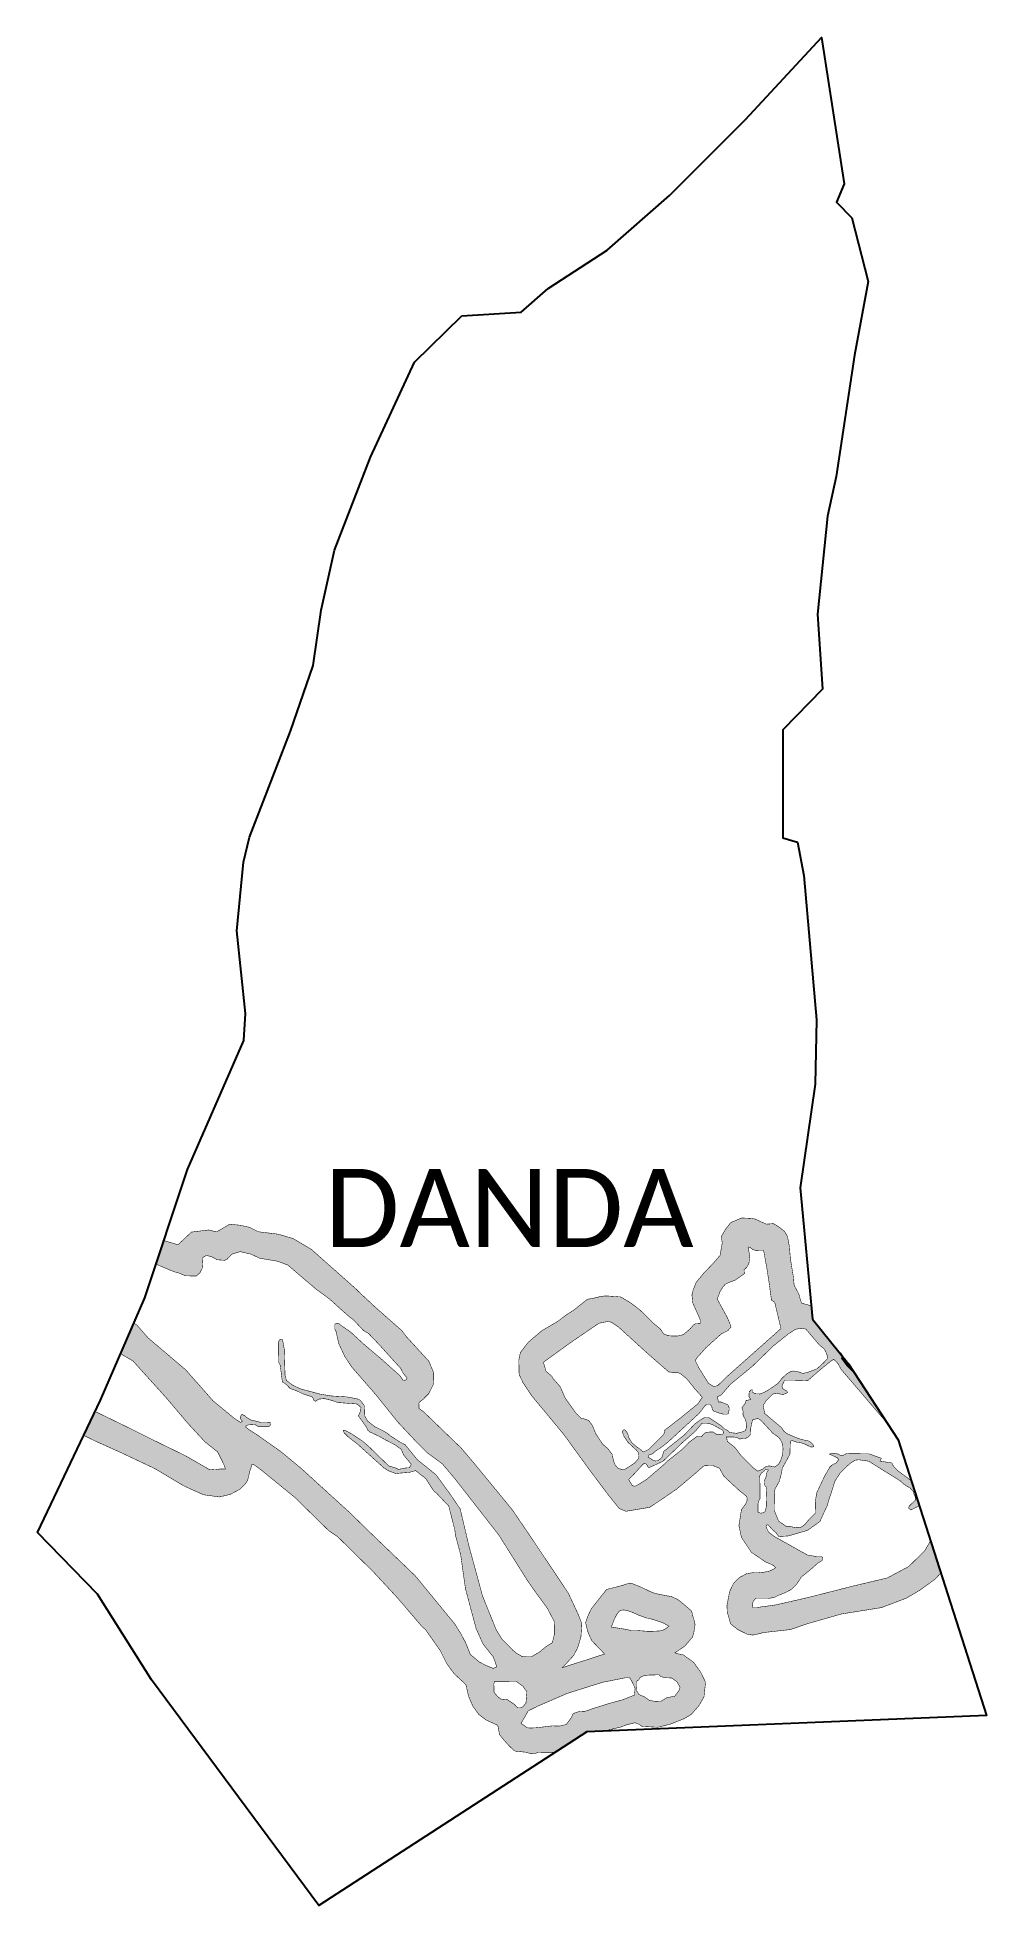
# Model space of a CAD drawing. Header units: metres. Extents: x 291565 to 293390, y 1989367 to 1992957.
import ezdxf

# ---------------------------------------------------------------- set-up
doc = ezdxf.new("R2010")
doc.units = ezdxf.units.M
doc.header["$MEASUREMENT"] = 0
for name, color, linetype in [('MANGROOVE BUFFER ZONE', 120, 'Continuous'), ('village', 3, 'Continuous'), ('VILLAGE NAME', 250, 'Continuous')]:
    doc.layers.add(name, color=color, linetype=linetype)
doc.styles.get("Standard").update_dxf_attribs({"font": 'simplex.shx'})

msp = doc.modelspace()

# ---------------------------------------------------------------- hatches: boundary and pattern name
at = {"layer": 'MANGROOVE BUFFER ZONE'}
h = msp.add_hatch(dxfattribs=at)
h.set_pattern_fill('GRASS', color=256, scale=18)
h.paths.add_polyline_path([(293055.3, 1990493.5), (293052.8, 1990519.3), (293042.7, 1990522.1), (293034.7, 1990524.2), (293032.6, 1990528.3), (293031.1, 1990533.5), (293029.1, 1990541.1), (293024.4, 1990550.2), (293019.8, 1990558.6), (293018.3, 1990575), (293012.6, 1990609.5), (293011.8, 1990619), (293010.8, 1990632.2), (293007.5, 1990650), (293005.3, 1990655.9), (293001, 1990662.4), (292994.4, 1990668), (292984.9, 1990674.4), (292979.9, 1990677.2), (292966.5, 1990676.2), (292953.4, 1990682), (292944.5, 1990686.1), (292935.5, 1990687.4), (292918.7, 1990688.1), (292897.8, 1990679.2), (292887.9, 1990666.4), (292879.7, 1990652.3), (292881.6, 1990640.3), (292877.4, 1990616.2), (292865.9, 1990602.8), (292846.2, 1990582.1), (292831.5, 1990564.5), (292830.2, 1990560.8), (292826, 1990550.7), (292823.3, 1990540.7), (292825, 1990524.5), (292834.6, 1990503.3), (292839.1, 1990492.8), (292839.3, 1990485.6), (292831.4, 1990485.3), (292826, 1990482.3), (292820.6, 1990475.7), (292807.1, 1990464.2), (292801.5, 1990462.3), (292794.6, 1990461.1), (292787.4, 1990461.1), (292777.2, 1990462), (292768.7, 1990465.5), (292763.3, 1990474.1), (292749, 1990486.1), (292724, 1990510.8), (292707, 1990524), (292686.7, 1990536.3), (292664.7, 1990537.9), (292660.1, 1990538.3), (292655.6, 1990538.3), (292645.6, 1990536.7), (292635, 1990534), (292622.5, 1990531.9), (292595.5, 1990510.5), (292583.2, 1990502.7), (292565.4, 1990489.3), (292534.9, 1990471.5), (292508.7, 1990449.1), (292493.7, 1990429.8), (292490.6, 1990415.1), (292491.2, 1990387.3), (292498.7, 1990371.5), (292516, 1990345.7), (292577.2, 1990271.9), (292622.8, 1990209.1), (292660.5, 1990158.5), (292683.5, 1990129.8), (292696.3, 1990124.4), (292742.1, 1990132), (292760.1, 1990143.9), (292793.6, 1990166.8), (292822.1, 1990190.7), (292845.6, 1990211), (292848.7, 1990212.2), (292863.6, 1990212.4), (292869.9, 1990209.6), (292876.3, 1990207.3), (292884.6, 1990191.9), (292913.1, 1990165.4), (292928.4, 1990153.1), (292929.5, 1990149), (292929, 1990144.5), (292926.7, 1990138.8), (292918.5, 1990127.6), (292913.6, 1990096.9), (292918.5, 1990074.2), (292937.5, 1990045.7), (292965.2, 1990026.8), (292977.7, 1990021.8), (292984.1, 1990016), (292980.9, 1990013.6), (292971.7, 1990009.3), (292964, 1990007.7), (292953.9, 1990006.6), (292943.5, 1990006.9), (292928.6, 1990004.6), (292914.1, 1989996.9), (292903.2, 1989985.8), (292895.7, 1989970.1), (292890.7, 1989943.7), (292891.1, 1989930.8), (292897.9, 1989907.8), (292910.8, 1989897.5), (292929.3, 1989888.3), (292940.6, 1989886.5), (292952.9, 1989889.3), (292961.1, 1989891.4), (293012.5, 1989897.1), (293045.4, 1989908.4), (293110.4, 1989927), (293187.9, 1989939.4), (293235.9, 1989957.7), (293261.2, 1989972.7), (293290.2, 1989993.6), (293301.8, 1990006), (293282, 1990067.7), (293270.3, 1990048.1), (293240, 1990018.3), (293198.7, 1989996.3), (293132.9, 1989980.7), (293049.6, 1989959.5), (293022.2, 1989953.1), (292983.7, 1989944.4), (292948.3, 1989939.5), (292940.4, 1989939.4), (292939.5, 1989942.3), (292939.6, 1989947.3), (292942, 1989952.5), (292946, 1989957.6), (292972.1, 1989957.3), (292981.5, 1989958.8), (292990, 1989963), (293003.4, 1989968.4), (293014.3, 1989974.2), (293024.7, 1989984.3), (293033.5, 1989998), (293052.5, 1990013.4), (293065.5, 1990025.1), (293072.4, 1990029), (293075, 1990031.7), (293075, 1990033.5), (293074.4, 1990035.8), (293073, 1990037.4), (293061.2, 1990037.7), (293045.6, 1990040.3), (293030.8, 1990048.5), (292981.5, 1990076.1), (292970.9, 1990084.1), (292968.7, 1990088.5), (292967.9, 1990090.3), (292966.4, 1990092.7), (292965.8, 1990095.7), (292966.9, 1990098), (292969.2, 1990098.5), (292971.2, 1990096.8), (292978.2, 1990089), (292984.9, 1990083.3), (292990, 1990076), (293008.4, 1990077), (293045.3, 1990087.7), (293069.4, 1990104.8), (293076.4, 1990120.5), (293083.4, 1990135.4), (293087.9, 1990150.8), (293089.9, 1990156.3), (293098, 1990182.1), (293108.1, 1990197.8), (293121.6, 1990211.2), (293128.9, 1990217.7), (293133.3, 1990220.3), (293137, 1990222.7), (293143.9, 1990223.4), (293163.3, 1990220.6), (293187.6, 1990205.3), (293223, 1990183.4), (293229.9, 1990177.1), (293235.9, 1990172.9), (293242.7, 1990169.1), (293249.1, 1990161.8), (293250, 1990157.3), (293252.8, 1990151.4), (293252.8, 1990146), (293241.2, 1990134.7), (293239.4, 1990130.8), (293243.9, 1990127), (293250.7, 1990130.2), (293256.6, 1990133.5), (293260.4, 1990135.1), (293245, 1990183.1), (293219.1, 1990202.3), (293210.5, 1990211.2), (293207.6, 1990217.3), (293185, 1990220.8), (293187.4, 1990226.3), (293164.1, 1990234.7), (293120.5, 1990235.4), (293117.2, 1990233.6), (293110.9, 1990230.7), (293106.9, 1990232.9), (293104.7, 1990234.4), (293095.5, 1990236.1), (293087.5, 1990234.4), (293102.4, 1990227.4), (293105.3, 1990224), (293102.6, 1990219.9), (293100, 1990216.5), (293095.1, 1990215), (293092, 1990212.9), (293088.2, 1990209.1), (293078, 1990191.5), (293062.8, 1990159), (293060.4, 1990141.1), (293060.8, 1990121.2), (293048.9, 1990109.4), (293040.3, 1990098.9), (293034.2, 1990094.4), (293030, 1990093.1), (293024.8, 1990092.8), (293012.5, 1990095), (293005.2, 1990095), (292996, 1990101.4), (292992.5, 1990103.5), (292989.8, 1990105.7), (292985.9, 1990115.4), (292981.4, 1990126.7), (292981.7, 1990158.8), (292983, 1990167.2), (292991.3, 1990182.1), (292995.7, 1990198.9), (292996.9, 1990207.1), (293004, 1990219.9), (293011.6, 1990234.2), (293012.5, 1990259.7), (293016.3, 1990260.1), (293020.9, 1990258.5), (293027.3, 1990256.7), (293034.1, 1990255.8), (293040.2, 1990253.6), (293051.9, 1990247.9), (293055.9, 1990248.2), (293057.5, 1990249.1), (293055.8, 1990253.1), (293051.7, 1990257.2), (293046.7, 1990259.8), (293042.4, 1990260.6), (293036.7, 1990261.9), (293028.3, 1990264.1), (293006.3, 1990273.4), (293000.4, 1990277.8), (292995.8, 1990284.9), (292978.1, 1990299.8), (292963.3, 1990312.3), (292960.2, 1990327.7), (292966.2, 1990337.4), (292978.5, 1990349.7), (292985.6, 1990350.8), (292996.5, 1990349.3), (293000.2, 1990349.3), (293006.9, 1990352.3), (293006, 1990355.4), (292997.8, 1990360), (292996.3, 1990365.2), (293001.5, 1990376.4), (293030.8, 1990376.2), (293045.7, 1990375.4), (293069.4, 1990396), (293089.8, 1990412.7), (293095.8, 1990416.3), (293098.5, 1990413.8), (293104, 1990408.2), (293109.9, 1990397.3), (293188.5, 1990305.4), (293200.1, 1990292), (293135.8, 1990390.6), (293121.7, 1990404.5), (293111.7, 1990418.5), (293113.5, 1990420.4), (293108, 1990428.3)])
h.paths.add_polyline_path([(292849.9, 1990438.4), (292880, 1990465.6), (292883.6, 1990467.1), (292893.2, 1990472), (292894.8, 1990474.6), (292898.4, 1990478.3), (292897.3, 1990482.9), (292890.8, 1990497.8), (292871.9, 1990532.3), (292875.6, 1990541.7), (292877.3, 1990546.7), (292883, 1990555.5), (292887.2, 1990560.5), (292895, 1990564.4), (292906.9, 1990568.8), (292914.8, 1990574.5), (292924.1, 1990581), (292923.5, 1990588.4), (292928.4, 1990593), (292932.8, 1990600.8), (292934.6, 1990614.8), (292933.5, 1990620.2), (292931.2, 1990632), (292932.4, 1990632.3), (292936.1, 1990630.9), (292940.3, 1990627.4), (292947.3, 1990625.3), (292957, 1990625.7), (292961.1, 1990625.6), (292967.6, 1990590), (292972.3, 1990559.2), (292976.2, 1990530), (292982.4, 1990526.3), (292994.4, 1990475.6), (292981.9, 1990464.4), (292891.1, 1990383.7), (292872.9, 1990366), (292865.3, 1990364.1), (292855.2, 1990370.3), (292836.1, 1990400.8), (292833.3, 1990406.8), (292830.8, 1990411.5), (292830.6, 1990415.2), (292832.2, 1990418.5)], flags=16)
h.paths.add_polyline_path([(292778.7, 1990392.3), (292784.8, 1990391.5), (292794.7, 1990391.5), (292801.5, 1990388.9), (292813.6, 1990378.7), (292829.9, 1990358.5), (292843.3, 1990343.7), (292834.6, 1990330.8), (292802.6, 1990304.8), (292771, 1990280.2), (292769.4, 1990272.4), (292740.3, 1990243.4), (292730.3, 1990238.3), (292723.6, 1990243.7), (292716.8, 1990248.5), (292708.5, 1990255.6), (292702.5, 1990264.7), (292699.5, 1990274.6), (292695.8, 1990279.7), (292692.9, 1990281.5), (292690.4, 1990279.5), (292690.1, 1990276.1), (292692.6, 1990268.7), (292700.5, 1990256.8), (292717.5, 1990241.2), (292720.7, 1990236.4), (292721.5, 1990230.2), (292719.8, 1990224.7), (292713.4, 1990217.3), (292703.2, 1990210.6), (292692.9, 1990204), (292684.7, 1990205.8), (292681.1, 1990207.1), (292676, 1990213.1), (292673.4, 1990219.6), (292671.2, 1990227.6), (292670.5, 1990232.9), (292662, 1990244.6), (292651.8, 1990253.4), (292638.6, 1990273.5), (292632.1, 1990289.2), (292625.2, 1990298.9), (292614.7, 1990302.5), (292610.3, 1990303.4), (292600.6, 1990312.8), (292579.9, 1990341.7), (292570, 1990364.1), (292556.5, 1990379.4), (292554, 1990384), (292542.9, 1990393.5), (292538, 1990410.5), (292542.8, 1990414.4), (292589.7, 1990448.3), (292644.5, 1990485.8), (292662.6, 1990489.3), (292669, 1990487.4), (292675, 1990483.4), (292681.9, 1990478.8), (292738.9, 1990427)], flags=16)
h.paths.add_polyline_path([(292897, 1990368.2), (292938.9, 1990402.6), (292979.9, 1990442.3), (293009.1, 1990465.6), (293022.4, 1990474.1), (293033, 1990476.2), (293042.4, 1990474.4), (293066.9, 1990445.6), (293070.1, 1990442.3), (293076.7, 1990437.2), (293078.8, 1990434.4), (293080.2, 1990431.5), (293081.7, 1990427.7), (293082.5, 1990425.6), (293084.5, 1990421.7), (293083.8, 1990417.8), (293076.4, 1990409.9), (293063.9, 1990398.3), (293048.9, 1990392.4), (293036.3, 1990389.2), (293029.6, 1990392), (293022.9, 1990393.2), (293017.7, 1990394), (293014.7, 1990393.5), (293009.2, 1990390.9), (293003.7, 1990387), (292995.4, 1990379), (292988.5, 1990370), (292971.9, 1990358.5), (292961.9, 1990352.9), (292954.5, 1990349.9), (292944, 1990350.4), (292939.9, 1990353.5), (292939.6, 1990357.8), (292937, 1990357.7), (292933.6, 1990354.2), (292932.9, 1990350.1), (292933.1, 1990344.2), (292935.5, 1990340.5), (292935.6, 1990339), (292932, 1990338.2), (292927.4, 1990337.5), (292925.9, 1990332), (292919.4, 1990323.4), (292921.8, 1990316.3), (292921.3, 1990309.7), (292926.5, 1990299.9), (292928.1, 1990291.5), (292927.6, 1990283.1), (292925.4, 1990279.1), (292919.2, 1990276.7), (292908.8, 1990274.2), (292896.2, 1990275.9), (292890.7, 1990280.4), (292885.4, 1990283.2), (292878.8, 1990289.3), (292868, 1990296.4), (292855.8, 1990304.5), (292849, 1990304.8), (292845.2, 1990303.4), (292840.7, 1990300.5), (292835.8, 1990297.3), (292829.1, 1990292.3), (292809, 1990271.3), (292769.6, 1990239.9), (292765.5, 1990228), (292762, 1990224.7), (292758.3, 1990221.6), (292752.5, 1990221.1), (292747.7, 1990223.1), (292739, 1990228.6), (292739.9, 1990231.1), (292740.7, 1990232.5), (292747.1, 1990234.6), (292753.4, 1990240.1), (292763.7, 1990246.8), (292776.6, 1990256.7), (292837.3, 1990312.7), (292842.1, 1990319), (292848.8, 1990327.9), (292852.7, 1990329.7), (292858.1, 1990329.7), (292861.5, 1990325.9), (292862.3, 1990321.2), (292864.3, 1990317.5), (292876.8, 1990312.7), (292884.2, 1990311.1), (292891.1, 1990311.1), (292893.3, 1990312.3), (292894.9, 1990319.5), (292894.7, 1990323.8), (292892.5, 1990328.6), (292889.8, 1990330.2), (292878.9, 1990334.5), (292874.6, 1990334.5), (292871.9, 1990343.9), (292873.6, 1990345.2), (292879.5, 1990347.7)], flags=16)
h.paths.add_polyline_path([(292842.5, 1990293.3), (292850.2, 1990293.1), (292855.6, 1990293.4), (292858, 1990292.7), (292860.6, 1990291.8), (292866.4, 1990289.2), (292876.4, 1990283.5), (292881.7, 1990280.9), (292883.4, 1990278.2), (292883.9, 1990273.8), (292881, 1990271.9), (292871.6, 1990271.5), (292867.3, 1990274.5), (292863.9, 1990276.9), (292860.2, 1990276.9), (292852.2, 1990276.3), (292847.8, 1990274.6), (292842.3, 1990268.6), (292833.6, 1990268.9), (292818, 1990257.2), (292803.5, 1990242.4), (292776.7, 1990221.2), (292767.8, 1990212.8), (292749, 1990196.7), (292736.3, 1990185.8), (292719.4, 1990175.2), (292713.9, 1990172.5), (292708.8, 1990173.7), (292701.8, 1990185.4), (292716.4, 1990200.7), (292726.6, 1990212.1), (292730.6, 1990215.9), (292734.4, 1990216.2), (292737.1, 1990213), (292738.5, 1990210.3), (292740.7, 1990208.3), (292751.6, 1990213.2), (292767.6, 1990220.4), (292805.5, 1990256.9), (292829.6, 1990277.9)], flags=16)
h.paths.add_polyline_path([(292904.8, 1990267), (292909.4, 1990266.3), (292912.8, 1990264.6), (292915.3, 1990263.2), (292920.8, 1990264.2), (292926.5, 1990264.5), (292931.8, 1990267.4), (292935.8, 1990271.5), (292936.3, 1990284.2), (292939.5, 1990299.4), (292941.4, 1990300.9), (292950.4, 1990302.6), (292955.2, 1990299.6), (292961.2, 1990293.5), (292978.6, 1990274.6), (292988.9, 1990267.3), (292992.8, 1990263.1), (292996.3, 1990256.4), (292997.9, 1990249.1), (292998.4, 1990244.4), (292998, 1990238.8), (292996.9, 1990230.9), (292995, 1990224.9), (292991.3, 1990217.2), (292989.5, 1990214.5), (292982.6, 1990209.6), (292972.1, 1990211.6), (292968, 1990211.1), (292964, 1990209.4), (292959.5, 1990205.7), (292953.8, 1990203.1), (292949.5, 1990201.5), (292939.6, 1990209.4), (292918, 1990231.2), (292905.6, 1990247.4), (292891.3, 1990258.8), (292890.4, 1990264.2), (292889.7, 1990267.3)], flags=16)
h.paths.add_polyline_path([(292965, 1990204.3), (292967.4, 1990205), (292969.9, 1990204.5), (292969.8, 1990202.8), (292967.5, 1990200), (292965.3, 1990188.9), (292963.2, 1990185), (292962.7, 1990180.3), (292963.5, 1990173.7), (292965.4, 1990171.6), (292966.4, 1990171.2), (292967.2, 1990165.5), (292966.1, 1990132.3), (292964.2, 1990124.3), (292960.9, 1990121.8), (292955.3, 1990120.7), (292950.2, 1990123), (292950.2, 1990127.3), (292950.2, 1990132.5), (292950.4, 1990139.6), (292951.5, 1990144.3), (292954, 1990148), (292954.3, 1990165.8), (292953.6, 1990192.5), (292957, 1990198), (292962.9, 1990202.7)], flags=16)
h = msp.add_hatch(dxfattribs=at)
h.set_pattern_fill('GRASS', color=256, scale=18)
h.paths.add_polyline_path([(292092.1, 1990627.6), (292056.9, 1990648.5), (292028.5, 1990656.9), (291990, 1990661.6), (291973.2, 1990670.1), (291955, 1990674.1), (291935.2, 1990676.2), (291909.8, 1990661.3), (291894.5, 1990665), (291861.5, 1990661), (291835.7, 1990636.6), (291808.6, 1990644.7), (291793.5, 1990599.3), (291817.6, 1990589), (291828.9, 1990584.5), (291837.2, 1990582.4), (291849.8, 1990577), (291870.8, 1990576.4), (291877.6, 1990582.5), (291882.1, 1990591.1), (291883.6, 1990612.4), (291890.3, 1990616.3), (291900.9, 1990613.3), (291910.9, 1990607.8), (291925.3, 1990606.7), (291930.1, 1990608.9), (291939.5, 1990618.8), (291955.2, 1990623.4), (291976.5, 1990618.4), (291992.7, 1990610.7), (292026.6, 1990605), (292046.5, 1990597.7), (292100.6, 1990551.6), (292126, 1990533.1), (292149.7, 1990511.7), (292164.8, 1990498.3), (292172.6, 1990492.5), (292182.5, 1990482.1), (292192.1, 1990471.8), (292201.7, 1990466.3), (292223.4, 1990443.5), (292249, 1990415), (292263.3, 1990399.5), (292268.9, 1990389), (292275.8, 1990380.7), (292274.4, 1990377.1), (292271.3, 1990376.2), (292267.9, 1990376.6), (292262.7, 1990384.5), (292226.5, 1990416.9), (292192.3, 1990445.9), (292167, 1990469.2), (292148.9, 1990481.7), (292144.8, 1990485.4), (292140.9, 1990485.6), (292137.1, 1990484), (292137, 1990474.1), (292139.1, 1990470.8), (292144.6, 1990446.7), (292156.3, 1990421.5), (292170, 1990401.1), (292218, 1990346), (292221.9, 1990340.9), (292258.5, 1990295.4), (292293.6, 1990258), (292314.2, 1990237.2), (292343.7, 1990215.6), (292367.5, 1990187.3), (292452.1, 1990078.9), (292507.2, 1989991.3), (292523, 1989968.8), (292545.3, 1989938.3), (292558.6, 1989912.8), (292559, 1989888.1), (292555.1, 1989871.9), (292543.6, 1989865), (292529.8, 1989853.5), (292515.5, 1989845.4), (292502.3, 1989845.2), (292496.2, 1989845.8), (292486.6, 1989851.4), (292479.6, 1989857.1), (292457.8, 1989879.4), (292447.1, 1989896.8), (292420.8, 1989962), (292394.7, 1990058.1), (292378, 1990128.8), (292358.4, 1990157.7), (292331.6, 1990194.6), (292295.6, 1990223.5), (292272.2, 1990252.3), (292261.6, 1990257.8), (292243.9, 1990269.3), (292239, 1990273.6), (292228.9, 1990279.6), (292214, 1990286.9), (292200, 1990297.8), (292194.7, 1990307.2), (292194, 1990325.1), (292193.2, 1990328.3), (292191.1, 1990330.8), (292187.8, 1990335.5), (292184.4, 1990338.7), (292181.4, 1990340.1), (292168.8, 1990342.7), (292159.2, 1990344.3), (292130.9, 1990346), (292106.9, 1990349.9), (292093.7, 1990353.7), (292071.5, 1990359.5), (292056.7, 1990366.4), (292048.2, 1990372.7), (292044, 1990375.8), (292041.4, 1990385.3), (292039.8, 1990436.7), (292037.3, 1990450.4), (292035.6, 1990454.8), (292034.5, 1990455.3), (292033, 1990455.1), (292030.9, 1990454.4), (292029.5, 1990451.2), (292028.3, 1990448.1), (292028.8, 1990411.7), (292032.1, 1990405), (292036.2, 1990373.1), (292043.4, 1990368.4), (292051, 1990360.5), (292059.1, 1990357.7), (292066.7, 1990354.5), (292075.9, 1990350), (292093.1, 1990344.5), (292095.1, 1990341.8), (292096.4, 1990338.2), (292099.8, 1990335.7), (292106.3, 1990340), (292117.3, 1990341), (292123, 1990339.3), (292130.6, 1990337.7), (292137.1, 1990335.5), (292143.2, 1990333.4), (292179.1, 1990330.7), (292183.4, 1990327.5), (292187.5, 1990323.5), (292185.4, 1990314.7), (292182.4, 1990307.8), (292197.9, 1990286.1), (292200.3, 1990280.3), (292204.4, 1990276.9), (292221.6, 1990268.8), (292235.7, 1990260.9), (292252.8, 1990252.1), (292264.5, 1990243.6), (292269.4, 1990232.4), (292277.6, 1990222.5), (292283.9, 1990214.7), (292280.4, 1990208.1), (292273.5, 1990207.7), (292264.6, 1990205.9), (292259.3, 1990205), (292254.4, 1990207.4), (292240.5, 1990211.7), (292202.5, 1990248.7), (292189.9, 1990259.6), (292168.9, 1990273.4), (292158.1, 1990279.3), (292155.1, 1990280.1), (292153.3, 1990279.8), (292153.4, 1990278.6), (292154.9, 1990275.3), (292162.5, 1990267.7), (292180.8, 1990253.4), (292231.6, 1990207.6), (292240.6, 1990202), (292254.3, 1990196.9), (292261.4, 1990197.7), (292280.3, 1990199.2), (292292.4, 1990202.6), (292311.9, 1990187.1), (292320.3, 1990173.9), (292327.2, 1990163.2), (292332.3, 1990159.5), (292356, 1990134.4), (292367.8, 1990088), (292368.7, 1990078.8), (292378.9, 1990040.8), (292388.1, 1989975.5), (292408.6, 1989898.8), (292421.8, 1989869.5), (292441.6, 1989844.4), (292448.3, 1989825.5), (292441.4, 1989822.5), (292427.1, 1989828.3), (292414.1, 1989835.2), (292397.5, 1989849.3), (292387.6, 1989874), (292386.4, 1989875.6), (292380.1, 1989887.7), (292367.7, 1989907.7), (292291.8, 1990000.2), (292203.5, 1990084.9), (292165.8, 1990121.8), (292071.7, 1990207.4), (292034, 1990238.6), (291987.6, 1990271.4), (291973.2, 1990280.5), (291966.3, 1990285.5), (291966.3, 1990288.4), (291970.2, 1990290.4), (291982.9, 1990291.3), (291989.1, 1990287.8), (292010.4, 1990287.6), (292012.5, 1990289.1), (292013.2, 1990290.5), (292013.5, 1990294.2), (292012.4, 1990295.3), (291996.4, 1990294.9), (291987.4, 1990297.2), (291976, 1990299.7), (291968.4, 1990304.3), (291964.2, 1990307.9), (291960.1, 1990310), (291957.8, 1990310), (291956.5, 1990307.9), (291955.2, 1990304.4), (291955.8, 1990301.9), (291958.5, 1990299.2), (291958.7, 1990296.4), (291955.6, 1990295.3), (291943.2, 1990303.6), (291903.4, 1990336.3), (291850.2, 1990396.5), (291778.3, 1990457.5), (291756, 1990483), (291750.8, 1990485.5), (291725.5, 1990427), (291749, 1990413.4), (291813.8, 1990341.6), (291854.5, 1990293.5), (291887.4, 1990257.9), (291911.9, 1990238.4), (291921.2, 1990219.6), (291925, 1990211.7), (291926.6, 1990205.7), (291916.4, 1990205.7), (291907.5, 1990204), (291895.4, 1990205), (291849.9, 1990231.1), (291782.5, 1990264.1), (291742.2, 1990284.2), (291676.5, 1990316.2), (291654.6, 1990270.3), (291675.9, 1990259.7), (291725.6, 1990237.4), (291791.2, 1990206.4), (291846.1, 1990173.6), (291867.8, 1990163.7), (291885.2, 1990156.1), (291915.2, 1990152), (291935.8, 1990156.8), (291954.3, 1990166.6), (291965.3, 1990177.5), (291969.5, 1990184.2), (291973.7, 1990201.6), (291975.8, 1990207.4), (291977.2, 1990213.8), (291979.7, 1990214.7), (291985.1, 1990211.7), (291999.7, 1990200.4), (292059.9, 1990151.3), (292125.4, 1990087.1), (292142.1, 1990075.9), (292210.3, 1990008.8), (292256.4, 1989959.2), (292305.7, 1989901.6), (292311.1, 1989897.3), (292339.7, 1989856.6), (292351.8, 1989832.2), (292366.1, 1989812.5), (292388.9, 1989791.4), (292394.1, 1989768.8), (292402.3, 1989749.8), (292413.9, 1989733.7), (292427.5, 1989723.5), (292450.2, 1989713.1), (292453.4, 1989695.7), (292460.7, 1989686.3), (292472.3, 1989673.4), (292480.5, 1989665.5), (292484.3, 1989663.4), (292489.6, 1989662.9), (292499, 1989661.9), (292506.6, 1989661.2), (292511.3, 1989659), (292518.6, 1989658.2), (292526.9, 1989660.7), (292527.8, 1989661), (292559.8, 1989661.1), (292621.2, 1989700.9), (292658.9, 1989702.5), (292664.3, 1989704.6), (292686.3, 1989709.7), (292697.5, 1989714), (292713.7, 1989718.1), (292718.4, 1989716.5), (292723, 1989714.2), (292727.3, 1989711.1), (292757.9, 1989709.3), (292783, 1989715.8), (292807.5, 1989725.5), (292822.2, 1989734.1), (292837.2, 1989751.4), (292846.6, 1989768.1), (292849.5, 1989795.9), (292840.3, 1989814.9), (292826.7, 1989834.1), (292806.6, 1989848.5), (292796.2, 1989850.6), (292790.6, 1989852.4), (292809.6, 1989865.3), (292819.9, 1989877.4), (292823.9, 1989881.9), (292826.6, 1989889.2), (292828.4, 1989900.7), (292829.4, 1989906.4), (292827.7, 1989914.5), (292825.2, 1989922.3), (292822.8, 1989932.6), (292803.5, 1989949.2), (292796, 1989954.9), (292784.7, 1989960.2), (292771.3, 1989962.8), (292753, 1989966.5), (292742.9, 1989970.2), (292725.9, 1989978.5), (292709.1, 1989985.2), (292703.9, 1989986.5), (292690.6, 1989982.3), (292681, 1989979.7), (292659.3, 1989974.2), (292630.1, 1989937.3), (292623.7, 1989923.8), (292619, 1989910.5), (292621.6, 1989899), (292623.1, 1989893.5), (292625.1, 1989888.3), (292630.9, 1989875.7), (292649.3, 1989856.8), (292655.3, 1989850.1), (292616.9, 1989837.6), (292573.8, 1989823.9), (292582.8, 1989832.8), (292595.9, 1989847.2), (292603.5, 1989861.6), (292610, 1989882.9), (292611.7, 1989908.6), (292604.3, 1989927.4), (292585.6, 1989967.5), (292512.6, 1990076.6), (292478.2, 1990127.2), (292401, 1990221.2), (292379.7, 1990246.1), (292307.6, 1990315.7), (292298.7, 1990322.4), (292298.6, 1990332.3), (292301, 1990335.4), (292306.9, 1990339.9), (292317.5, 1990350.6), (292327.3, 1990370), (292326.8, 1990391.2), (292317.7, 1990412.9), (292274.1, 1990460.5), (292265.8, 1990471.7), (292215.9, 1990515.6), (292184.8, 1990544.6), (292177.8, 1990551.5)])
h.paths.add_polyline_path([(292444.5, 1989797.8), (292486, 1989797.3), (292498.7, 1989788.1), (292506.2, 1989777.4), (292504.3, 1989755.7), (292499.1, 1989749.4), (292495.5, 1989746.9), (292489, 1989746.7), (292485.8, 1989749.3), (292482.6, 1989753), (292468.8, 1989762.3), (292455.4, 1989763.7), (292449.9, 1989768.7), (292446.3, 1989772.5), (292443, 1989777), (292443, 1989784.6), (292442.6, 1989792.5)], flags=16)
h.paths.add_polyline_path([(292683.4, 1989932.2), (292687.7, 1989934.4), (292692.5, 1989934.8), (292699.6, 1989933.6), (292705.7, 1989931.5), (292715.8, 1989927.2), (292721.4, 1989924.6), (292728.4, 1989922.2), (292735.6, 1989919.5), (292736.6, 1989919.2), (292738.6, 1989919.1), (292747.9, 1989916.7), (292767.4, 1989910.3), (292775.2, 1989905.9), (292779.2, 1989903.5), (292771.1, 1989897.6), (292766.3, 1989895.4), (292760.7, 1989894.4), (292748.7, 1989893.9), (292740.9, 1989893.6), (292718.8, 1989895.2), (292707.9, 1989895.2), (292701, 1989896.5), (292696, 1989897.6), (292668.4, 1989902), (292674, 1989916.7), (292679.4, 1989927)], flags=16)
h.paths.add_polyline_path([(292528.3, 1989750.5), (292583.9, 1989774.5), (292652, 1989795.9), (292686.8, 1989802.8), (292695.1, 1989804.5), (292700.4, 1989804.4), (292704.3, 1989804.1), (292707.6, 1989798.2), (292711.4, 1989790.2), (292714.2, 1989784.3), (292712.7, 1989771.1), (292689.7, 1989762), (292664.6, 1989755.2), (292635.6, 1989746.1), (292624.6, 1989742.3), (292618.2, 1989740.2), (292606.3, 1989739.4), (292600, 1989737.6), (292595, 1989735.5), (292591.6, 1989727.5), (292588.1, 1989723.3), (292581.8, 1989714.8), (292568.9, 1989711.6), (292555.1, 1989712.1), (292525.1, 1989708.5), (292512.7, 1989707.8), (292506.7, 1989708.4), (292503.1, 1989711), (292499.7, 1989713.8), (292494.8, 1989716.7), (292504, 1989732.4), (292508.6, 1989740.9)], flags=16)
h.paths.add_polyline_path([(292723.7, 1989805.2), (292729.8, 1989807.9), (292738.9, 1989809.6), (292760.5, 1989810.2), (292762.5, 1989807.6), (292766.8, 1989805.8), (292773.7, 1989804.4), (292784.7, 1989804.1), (292794.6, 1989796.7), (292800.5, 1989786.3), (292798.9, 1989780.8), (292790.4, 1989769.1), (292775, 1989766.1), (292762.8, 1989758.8), (292749.9, 1989759.5), (292741.2, 1989761.3), (292732.4, 1989767.6), (292721.4, 1989772.4), (292716.9, 1989779.7), (292716.6, 1989784.2), (292716.9, 1989797.1), (292721.5, 1989801.1)], flags=16)

# ---------------------------------------------------------------- linework, layer by layer
at = {"color": 3, "flags": 128}
msp.add_lwpolyline([(292381.2, 1992421.5), (292495.1, 1992429.1)], dxfattribs=at)
at = {"layer": 'MANGROOVE BUFFER ZONE', "const_width": 1, "flags": 128}
for points in [[(293052.8, 1990519.3), (293042.7, 1990522.1), (293034.7, 1990524.2), (293032.6, 1990528.3), (293031.1, 1990533.5), (293029.1, 1990541.1), (293024.4, 1990550.2), (293019.8, 1990558.6), (293018.3, 1990575), (293012.6, 1990609.5), (293011.8, 1990619), (293010.8, 1990632.2), (293007.5, 1990650), (293005.3, 1990655.9), (293001, 1990662.4), (292994.4, 1990668), (292984.9, 1990674.4), (292979.9, 1990677.2), (292966.5, 1990676.2), (292953.4, 1990682), (292944.5, 1990686.1), (292935.5, 1990687.4), (292918.7, 1990688.1), (292897.8, 1990679.2), (292887.9, 1990666.4), (292879.7, 1990652.3), (292881.6, 1990640.3), (292877.4, 1990616.2), (292865.9, 1990602.8), (292846.2, 1990582.1), (292831.5, 1990564.5), (292830.2, 1990560.8), (292826, 1990550.7), (292823.3, 1990540.7), (292825, 1990524.5), (292834.6, 1990503.3), (292839.1, 1990492.8), (292839.3, 1990485.6), (292831.4, 1990485.3), (292826, 1990482.3), (292820.6, 1990475.7), (292807.1, 1990464.2), (292801.5, 1990462.3), (292794.6, 1990461.1), (292787.4, 1990461.1), (292777.2, 1990462), (292768.7, 1990465.5), (292763.3, 1990474.1), (292749, 1990486.1), (292724, 1990510.8), (292707, 1990524), (292686.7, 1990536.3), (292664.7, 1990537.9), (292660.1, 1990538.3), (292655.6, 1990538.3), (292645.6, 1990536.7), (292635, 1990534), (292622.5, 1990531.9), (292595.5, 1990510.5), (292583.2, 1990502.7), (292565.4, 1990489.3), (292534.9, 1990471.5), (292508.7, 1990449.1), (292493.7, 1990429.8), (292490.6, 1990415.1), (292491.2, 1990387.3), (292498.7, 1990371.5), (292516, 1990345.7), (292577.2, 1990271.9), (292622.8, 1990209.1), (292660.5, 1990158.5), (292683.5, 1990129.8), (292696.3, 1990124.4), (292742.1, 1990132), (292760.1, 1990143.9), (292793.6, 1990166.8), (292822.1, 1990190.7), (292845.6, 1990211), (292848.7, 1990212.2), (292863.6, 1990212.4), (292869.9, 1990209.6), (292876.3, 1990207.3), (292884.6, 1990191.9), (292913.1, 1990165.4), (292928.4, 1990153.1), (292929.5, 1990149), (292929, 1990144.5), (292926.7, 1990138.8), (292918.5, 1990127.6), (292913.6, 1990096.9), (292918.5, 1990074.2), (292937.5, 1990045.7), (292965.2, 1990026.8), (292977.7, 1990021.8), (292984.1, 1990016), (292980.9, 1990013.6), (292971.7, 1990009.3), (292964, 1990007.7), (292953.9, 1990006.6), (292943.5, 1990006.9), (292928.6, 1990004.6), (292914.1, 1989996.9), (292903.2, 1989985.8), (292895.7, 1989970.1), (292890.7, 1989943.7), (292891.1, 1989930.8), (292897.9, 1989907.8), (292910.8, 1989897.5), (292929.3, 1989888.3), (292940.6, 1989886.5), (292952.9, 1989889.3), (292961.1, 1989891.4), (293012.5, 1989897.1), (293045.4, 1989908.4), (293110.4, 1989927), (293187.9, 1989939.4), (293235.9, 1989957.7), (293261.2, 1989972.7), (293290.2, 1989993.6), (293301.8, 1990006)], [(292658.9, 1989702.5), (292664.3, 1989704.6), (292686.3, 1989709.7), (292697.5, 1989714), (292713.7, 1989718.1), (292718.4, 1989716.5), (292723, 1989714.2), (292727.3, 1989711.1), (292757.9, 1989709.3), (292783, 1989715.8), (292807.5, 1989725.5), (292822.2, 1989734.1), (292837.2, 1989751.4), (292846.6, 1989768.1), (292849.5, 1989795.9), (292840.3, 1989814.9), (292826.7, 1989834.1), (292806.6, 1989848.5), (292796.2, 1989850.6), (292790.6, 1989852.4), (292809.6, 1989865.3), (292819.9, 1989877.4), (292823.9, 1989881.9), (292826.6, 1989889.2), (292828.4, 1989900.7), (292829.4, 1989906.4), (292827.7, 1989914.5), (292825.2, 1989922.3), (292822.8, 1989932.6), (292803.5, 1989949.2), (292796, 1989954.9), (292784.7, 1989960.2), (292771.3, 1989962.8), (292753, 1989966.5), (292742.9, 1989970.2), (292725.9, 1989978.5), (292709.1, 1989985.2), (292703.9, 1989986.5), (292690.6, 1989982.3), (292681, 1989979.7), (292659.3, 1989974.2), (292630.1, 1989937.3), (292623.7, 1989923.8), (292619, 1989910.5), (292621.6, 1989899), (292623.1, 1989893.5), (292625.1, 1989888.3), (292630.9, 1989875.7), (292649.3, 1989856.8), (292655.3, 1989850.1), (292616.9, 1989837.6), (292573.8, 1989823.9), (292582.8, 1989832.8), (292595.9, 1989847.2), (292603.5, 1989861.6), (292610, 1989882.9), (292611.7, 1989908.6), (292604.3, 1989927.4), (292585.6, 1989967.5), (292512.6, 1990076.6), (292478.2, 1990127.2), (292401, 1990221.2), (292379.7, 1990246.1), (292307.6, 1990315.7), (292298.7, 1990322.4), (292298.6, 1990332.3), (292301, 1990335.4), (292306.9, 1990339.9), (292317.5, 1990350.6), (292327.3, 1990370), (292326.8, 1990391.2), (292317.7, 1990412.9), (292274.1, 1990460.5), (292265.8, 1990471.7), (292215.9, 1990515.6), (292184.8, 1990544.6), (292177.8, 1990551.5), (292092.1, 1990627.6), (292056.9, 1990648.5), (292028.5, 1990656.9), (291990, 1990661.6), (291973.2, 1990670.1), (291955, 1990674.1), (291935.2, 1990676.2), (291909.8, 1990661.3), (291894.5, 1990665), (291861.5, 1990661), (291835.7, 1990636.6), (291805.7, 1990645.5)], [(291793.5, 1990599.3), (291817.6, 1990589), (291828.9, 1990584.5), (291837.2, 1990582.4), (291849.8, 1990577), (291870.8, 1990576.4), (291877.6, 1990582.5), (291882.1, 1990591.1), (291883.6, 1990612.4), (291890.3, 1990616.3), (291900.9, 1990613.3), (291910.9, 1990607.8), (291925.3, 1990606.7), (291930.1, 1990608.9), (291939.5, 1990618.8), (291955.2, 1990623.4), (291976.5, 1990618.4), (291992.7, 1990610.7), (292026.6, 1990605), (292046.5, 1990597.7), (292100.6, 1990551.6), (292126, 1990533.1), (292149.7, 1990511.7), (292164.8, 1990498.3), (292172.6, 1990492.5), (292182.5, 1990482.1), (292192.1, 1990471.8), (292201.7, 1990466.3), (292223.4, 1990443.5), (292249, 1990415), (292263.3, 1990399.5), (292268.9, 1990389), (292275.8, 1990380.7), (292274.4, 1990377.1), (292271.3, 1990376.2), (292267.9, 1990376.6), (292262.7, 1990384.5), (292226.5, 1990416.9), (292192.3, 1990445.9), (292167, 1990469.2), (292148.9, 1990481.7), (292144.8, 1990485.4), (292140.9, 1990485.6), (292137.1, 1990484), (292137, 1990474.1), (292139.1, 1990470.8), (292144.6, 1990446.7), (292156.3, 1990421.5), (292170, 1990401.1), (292218, 1990346), (292221.9, 1990340.9), (292258.5, 1990295.4), (292293.6, 1990258), (292314.2, 1990237.2), (292343.7, 1990215.6), (292367.5, 1990187.3), (292452.1, 1990078.9), (292507.2, 1989991.3), (292523, 1989968.8), (292545.3, 1989938.3), (292558.6, 1989912.8), (292559, 1989888.1), (292555.1, 1989871.9), (292543.6, 1989865), (292529.8, 1989853.5), (292515.5, 1989845.4), (292502.3, 1989845.2), (292496.2, 1989845.8), (292486.6, 1989851.4), (292479.6, 1989857.1), (292457.8, 1989879.4), (292447.1, 1989896.8), (292420.8, 1989962), (292394.7, 1990058.1), (292378, 1990128.8), (292358.4, 1990157.7), (292331.6, 1990194.6), (292295.6, 1990223.5), (292272.2, 1990252.3), (292261.6, 1990257.8), (292243.9, 1990269.3), (292239, 1990273.6), (292228.9, 1990279.6), (292214, 1990286.9), (292200, 1990297.8), (292194.7, 1990307.2), (292194, 1990325.1), (292193.2, 1990328.3), (292191.1, 1990330.8), (292187.8, 1990335.5), (292184.4, 1990338.7), (292181.4, 1990340.1), (292168.8, 1990342.7), (292159.2, 1990344.3), (292130.9, 1990346), (292106.9, 1990349.9), (292093.7, 1990353.7), (292071.5, 1990359.5), (292056.7, 1990366.4), (292048.2, 1990372.7), (292044, 1990375.8), (292041.4, 1990385.3), (292039.8, 1990436.7), (292037.3, 1990450.4), (292035.6, 1990454.8), (292034.5, 1990455.3), (292033, 1990455.1), (292030.9, 1990454.4), (292029.5, 1990451.2), (292028.3, 1990448.1), (292028.8, 1990411.7), (292032.1, 1990405), (292036.2, 1990373.1), (292043.4, 1990368.4), (292051, 1990360.5), (292059.1, 1990357.7), (292066.7, 1990354.5), (292075.9, 1990350), (292093.1, 1990344.5), (292095.1, 1990341.8), (292096.4, 1990338.2), (292099.8, 1990335.7), (292106.3, 1990340), (292117.3, 1990341), (292123, 1990339.3), (292130.6, 1990337.7), (292137.1, 1990335.5), (292143.2, 1990333.4), (292179.1, 1990330.7), (292183.4, 1990327.5), (292187.5, 1990323.5), (292185.4, 1990314.7), (292182.4, 1990307.8), (292197.9, 1990286.1), (292200.3, 1990280.3), (292204.4, 1990276.9), (292221.6, 1990268.8), (292235.7, 1990260.9), (292252.8, 1990252.1), (292264.5, 1990243.6), (292269.4, 1990232.4), (292277.6, 1990222.5), (292283.9, 1990214.7), (292280.4, 1990208.1), (292273.5, 1990207.7), (292264.6, 1990205.9), (292259.3, 1990205), (292254.4, 1990207.4), (292240.5, 1990211.7), (292202.5, 1990248.7), (292189.9, 1990259.6), (292168.9, 1990273.4), (292158.1, 1990279.3), (292155.1, 1990280.1), (292153.3, 1990279.8), (292153.4, 1990278.6), (292154.9, 1990275.3), (292162.5, 1990267.7), (292180.8, 1990253.4), (292231.6, 1990207.6), (292240.6, 1990202), (292254.3, 1990196.9), (292261.4, 1990197.7), (292280.3, 1990199.2), (292292.4, 1990202.6), (292311.9, 1990187.1), (292320.3, 1990173.9), (292327.2, 1990163.2), (292332.3, 1990159.5), (292356, 1990134.4), (292367.8, 1990088), (292368.7, 1990078.8), (292378.9, 1990040.8), (292388.1, 1989975.5), (292408.6, 1989898.8), (292421.8, 1989869.5), (292441.6, 1989844.4), (292448.3, 1989825.5), (292441.4, 1989822.5), (292427.1, 1989828.3), (292414.1, 1989835.2), (292397.5, 1989849.3), (292387.6, 1989874), (292386.4, 1989875.6), (292380.1, 1989887.7), (292367.7, 1989907.7), (292291.8, 1990000.2), (292203.5, 1990084.9), (292165.8, 1990121.8), (292071.7, 1990207.4), (292034, 1990238.6), (291987.6, 1990271.4), (291973.2, 1990280.5), (291966.3, 1990285.5), (291966.3, 1990288.4), (291970.2, 1990290.4), (291982.9, 1990291.3), (291989.1, 1990287.8), (292010.4, 1990287.6), (292012.5, 1990289.1), (292013.2, 1990290.5), (292013.5, 1990294.2), (292012.4, 1990295.3), (291996.4, 1990294.9), (291987.4, 1990297.2), (291976, 1990299.7), (291968.4, 1990304.3), (291964.2, 1990307.9), (291960.1, 1990310), (291957.8, 1990310), (291956.5, 1990307.9), (291955.2, 1990304.4), (291955.8, 1990301.9), (291958.5, 1990299.2), (291958.7, 1990296.4), (291955.6, 1990295.3), (291943.2, 1990303.6), (291903.4, 1990336.3), (291850.2, 1990396.5), (291778.3, 1990457.5), (291756, 1990483), (291750.8, 1990485.5)], [(291725.5, 1990427), (291749, 1990413.4), (291813.8, 1990341.6), (291854.5, 1990293.5), (291887.4, 1990257.9), (291911.9, 1990238.4), (291921.2, 1990219.6), (291925, 1990211.7), (291926.6, 1990205.7), (291916.4, 1990205.7), (291907.5, 1990204), (291895.4, 1990205), (291849.9, 1990231.1), (291782.5, 1990264.1), (291742.2, 1990284.2), (291676.5, 1990316.2)], [(293245.1, 1990183.1), (293219.1, 1990202.3), (293210.5, 1990211.2), (293207.6, 1990217.3), (293185, 1990220.8), (293187.4, 1990226.3), (293164.1, 1990234.7), (293120.5, 1990235.4), (293117.2, 1990233.6), (293112.7, 1990231.5), (293110.1, 1990231.2), (293106.9, 1990232.9), (293104.7, 1990234.4), (293095.5, 1990236.1), (293087.5, 1990234.4), (293102.4, 1990227.4), (293105.3, 1990224), (293102.6, 1990219.9), (293100, 1990216.5), (293095.1, 1990215), (293092, 1990212.9), (293088.2, 1990209.1), (293078, 1990191.5), (293062.8, 1990159), (293060.4, 1990141.1), (293060.8, 1990121.2), (293048.9, 1990109.4), (293040.3, 1990098.9), (293034.2, 1990094.4), (293030, 1990093.1), (293024.8, 1990092.8), (293012.5, 1990095), (293005.2, 1990095), (292996, 1990101.4), (292992.5, 1990103.5), (292989.8, 1990105.7), (292985.9, 1990115.4), (292981.4, 1990126.7), (292981.7, 1990158.8), (292983, 1990167.2), (292991.3, 1990182.1), (292995.7, 1990198.9), (292996.9, 1990207.1), (293004, 1990219.9), (293011.6, 1990234.2), (293012.4, 1990258.2), (293013.6, 1990259.8), (293016.3, 1990260.1), (293020.9, 1990258.5), (293027.3, 1990256.7), (293034.1, 1990255.8), (293040.2, 1990253.6), (293051.9, 1990247.9), (293055.9, 1990248.2), (293057.5, 1990249.1), (293055.8, 1990253.1), (293051.7, 1990257.2), (293046.7, 1990259.8), (293042.4, 1990260.6), (293036.7, 1990261.9), (293028.3, 1990264.1), (293006.3, 1990273.4), (293000.4, 1990277.8), (292995.8, 1990284.9), (292978.1, 1990299.8), (292963.3, 1990312.3), (292960.2, 1990327.7), (292966.2, 1990337.4), (292978.5, 1990349.7), (292985.6, 1990350.8), (292996.5, 1990349.3), (293000.2, 1990349.3), (293006.9, 1990352.3), (293006, 1990355.4), (292999.5, 1990359), (292997.7, 1990360.4), (292996.3, 1990365.2), (293001.5, 1990376.4), (293030.8, 1990376.2), (293045.7, 1990375.4), (293069.4, 1990396), (293089.8, 1990412.7), (293095.8, 1990416.3), (293098.5, 1990413.8), (293104, 1990408.2), (293109.9, 1990397.3), (293188.5, 1990305.4), (293200.1, 1990292)], [(291654.6, 1990270.3), (291675.9, 1990259.7), (291725.6, 1990237.4), (291791.2, 1990206.4), (291846.1, 1990173.6), (291867.8, 1990163.7), (291885.2, 1990156.1), (291915.2, 1990152), (291935.8, 1990156.8), (291954.3, 1990166.6), (291965.3, 1990177.5), (291969.5, 1990184.2), (291973.7, 1990201.6), (291975.8, 1990207.4), (291977.2, 1990213.8), (291979.7, 1990214.7), (291985.1, 1990211.7), (291999.7, 1990200.4), (292059.9, 1990151.3), (292125.4, 1990087.1), (292142.1, 1990075.9), (292210.3, 1990008.8), (292256.4, 1989959.2), (292305.7, 1989901.6), (292311.1, 1989897.3), (292339.7, 1989856.6), (292351.8, 1989832.2), (292366.1, 1989812.5), (292388.9, 1989791.4), (292394.1, 1989768.8), (292402.3, 1989749.8), (292413.9, 1989733.7), (292427.5, 1989723.5), (292450.2, 1989713.1), (292453.4, 1989695.7), (292460.7, 1989686.3), (292472.3, 1989673.4), (292480.5, 1989665.5), (292484.3, 1989663.4), (292489.6, 1989662.9), (292499, 1989661.9), (292506.6, 1989661.2), (292511.3, 1989659), (292518.6, 1989658.2), (292526.9, 1989660.7), (292527.8, 1989661), (292559.8, 1989661.1)], [(293282, 1990067.7), (293270.3, 1990048.1), (293240, 1990018.3), (293198.7, 1989996.3), (293132.9, 1989980.7), (293049.6, 1989959.5), (293022.2, 1989953.1), (292983.7, 1989944.4), (292948.3, 1989939.5), (292940.4, 1989939.4), (292939.5, 1989942.3), (292939.6, 1989947.3), (292942, 1989952.5), (292946, 1989957.6), (292972.1, 1989957.3), (292981.5, 1989958.8), (292990, 1989963), (293003.4, 1989968.4), (293014.3, 1989974.2), (293024.7, 1989984.3), (293033.5, 1989998), (293052.5, 1990013.4), (293065.5, 1990025.1), (293072.4, 1990029), (293075, 1990031.7), (293075, 1990033.5), (293074.4, 1990035.8), (293073, 1990037.4), (293061.2, 1990037.7), (293045.6, 1990040.3), (293030.8, 1990048.5), (292981.5, 1990076.1), (292970.9, 1990084.1), (292968.7, 1990088.5), (292967.9, 1990090.3), (292966.4, 1990092.7), (292965.8, 1990095.7), (292966.9, 1990098), (292969.2, 1990098.5), (292971.2, 1990096.8), (292978.2, 1990089), (292984.9, 1990083.3), (292990, 1990076), (293008.4, 1990077), (293045.3, 1990087.7), (293069.4, 1990104.8), (293076.4, 1990120.5), (293083.4, 1990135.4), (293087.9, 1990150.8), (293089.9, 1990156.3), (293098, 1990182.1), (293108.1, 1990197.8), (293121.6, 1990211.2), (293128.9, 1990217.7), (293133.3, 1990220.3), (293137, 1990222.7), (293143.9, 1990223.4), (293163.3, 1990220.6), (293187.6, 1990205.3), (293223, 1990183.4), (293229.9, 1990177.1), (293235.9, 1990172.9), (293242.7, 1990169.1), (293249.1, 1990161.8), (293250, 1990157.3), (293252.8, 1990151.4), (293252.8, 1990146), (293241.2, 1990134.7), (293239.4, 1990130.8), (293243.9, 1990127), (293250.7, 1990130.2), (293256.6, 1990133.5), (293260.4, 1990135.1)]]:
    msp.add_lwpolyline(points, dxfattribs=at)
for points in [[(292872.9, 1990366), (292865.3, 1990364.1), (292855.2, 1990370.3), (292836.1, 1990400.8), (292833.3, 1990406.8), (292830.8, 1990411.5), (292830.6, 1990415.2), (292832.2, 1990418.5), (292849.9, 1990438.4), (292880, 1990465.6), (292883.6, 1990467.1), (292893.2, 1990472), (292894.8, 1990474.6), (292898.4, 1990478.3), (292897.3, 1990482.9), (292890.8, 1990497.8), (292871.9, 1990532.3), (292875.6, 1990541.7), (292877.3, 1990546.7), (292883, 1990555.5), (292887.2, 1990560.5), (292895, 1990564.4), (292906.9, 1990568.8), (292914.8, 1990574.5), (292924.1, 1990581), (292923.5, 1990588.4), (292928.4, 1990593), (292932.8, 1990600.8), (292934.6, 1990614.8), (292933.5, 1990620.2), (292931.2, 1990632), (292932.4, 1990632.3), (292936.1, 1990630.9), (292940.3, 1990627.4), (292947.3, 1990625.3), (292957, 1990625.7), (292961.1, 1990625.6), (292967.6, 1990590), (292972.3, 1990559.2), (292976.2, 1990530), (292982.4, 1990526.3), (292994.4, 1990475.6), (292981.9, 1990464.4), (292891.1, 1990383.7)], [(292740.3, 1990243.4), (292730.3, 1990238.3), (292723.6, 1990243.7), (292716.8, 1990248.5), (292708.5, 1990255.6), (292702.5, 1990264.7), (292699.5, 1990274.6), (292695.8, 1990279.7), (292692.9, 1990281.5), (292690.4, 1990279.5), (292690.1, 1990276.1), (292692.6, 1990268.7), (292700.5, 1990256.8), (292717.5, 1990241.2), (292720.7, 1990236.4), (292721.5, 1990230.2), (292719.8, 1990224.7), (292713.4, 1990217.3), (292703.2, 1990210.6), (292692.9, 1990204), (292684.7, 1990205.8), (292681.1, 1990207.1), (292676, 1990213.1), (292673.4, 1990219.6), (292671.2, 1990227.6), (292670.5, 1990232.9), (292662, 1990244.6), (292651.8, 1990253.4), (292638.6, 1990273.5), (292632.1, 1990289.2), (292625.2, 1990298.9), (292614.7, 1990302.5), (292610.3, 1990303.4), (292600.6, 1990312.8), (292579.9, 1990341.7), (292570, 1990364.1), (292556.5, 1990379.4), (292554, 1990384), (292542.9, 1990393.5), (292538, 1990410.5), (292542.8, 1990414.4), (292589.7, 1990448.3), (292644.5, 1990485.8), (292662.6, 1990489.3), (292669, 1990487.4), (292675, 1990483.4), (292681.9, 1990478.8), (292738.9, 1990427), (292778.7, 1990392.3), (292784.8, 1990391.5), (292794.7, 1990391.5), (292801.5, 1990388.9), (292813.6, 1990378.7), (292829.9, 1990358.5), (292843.3, 1990343.7), (292834.6, 1990330.8), (292802.6, 1990304.8), (292771, 1990280.2), (292769.4, 1990272.4)], [(292925.4, 1990279.1), (292919.2, 1990276.7), (292908.8, 1990274.2), (292896.2, 1990275.9), (292890.7, 1990280.4), (292885.4, 1990283.2), (292878.8, 1990289.3), (292868, 1990296.4), (292855.8, 1990304.5), (292849, 1990304.8), (292845.2, 1990303.4), (292840.7, 1990300.5), (292835.8, 1990297.3), (292829.1, 1990292.3), (292809, 1990271.3), (292769.6, 1990239.9), (292765.5, 1990228), (292762, 1990224.7), (292758.3, 1990221.6), (292752.5, 1990221.1), (292747.7, 1990223.1), (292739, 1990228.6), (292739.9, 1990231.1), (292740.7, 1990232.5), (292747.1, 1990234.6), (292753.4, 1990240.1), (292763.7, 1990246.8), (292776.6, 1990256.7), (292837.3, 1990312.7), (292842.1, 1990319), (292848.8, 1990327.9), (292852.7, 1990329.7), (292858.1, 1990329.7), (292861.5, 1990325.9), (292862.3, 1990321.2), (292864.3, 1990317.5), (292876.8, 1990312.7), (292884.2, 1990311.1), (292891.1, 1990311.1), (292893.3, 1990312.3), (292894.9, 1990319.5), (292894.7, 1990323.8), (292892.5, 1990328.6), (292889.8, 1990330.2), (292878.9, 1990334.5), (292874.6, 1990334.5), (292871.9, 1990343.9), (292873.6, 1990345.2), (292879.5, 1990347.7), (292897, 1990368.2), (292938.9, 1990402.6), (292979.9, 1990442.3), (293009.1, 1990465.6), (293022.4, 1990474.1), (293033, 1990476.2), (293042.4, 1990474.4), (293066.9, 1990445.6), (293070.1, 1990442.3), (293076.7, 1990437.2), (293078.8, 1990434.4), (293080.2, 1990431.5), (293081.7, 1990427.7), (293082.5, 1990425.6), (293084.5, 1990421.7), (293083.8, 1990417.8), (293076.4, 1990409.9), (293063.9, 1990398.3), (293048.9, 1990392.4), (293036.3, 1990389.2), (293029.6, 1990392), (293022.9, 1990393.2), (293017.7, 1990394), (293014.7, 1990393.5), (293009.2, 1990390.9), (293003.7, 1990387), (292995.4, 1990379), (292988.5, 1990370), (292971.9, 1990358.5), (292961.9, 1990352.9), (292954.5, 1990349.9), (292944, 1990350.4), (292939.9, 1990353.5), (292939.6, 1990357.8), (292937, 1990357.7), (292933.6, 1990354.2), (292932.9, 1990350.1), (292933.1, 1990344.2), (292935.5, 1990340.5), (292935.6, 1990339), (292932, 1990338.2), (292927.4, 1990337.5), (292925.9, 1990332), (292919.4, 1990323.4), (292921.8, 1990316.3), (292921.3, 1990309.7), (292926.5, 1990299.9), (292928.1, 1990291.5), (292927.6, 1990283.1)], [(292881, 1990271.9), (292871.6, 1990271.5), (292867.3, 1990274.5), (292863.9, 1990276.9), (292860.2, 1990276.9), (292852.2, 1990276.3), (292847.8, 1990274.6), (292842.3, 1990268.6), (292833.6, 1990268.9), (292818, 1990257.2), (292803.5, 1990242.4), (292776.7, 1990221.2), (292767.8, 1990212.8), (292749, 1990196.7), (292736.3, 1990185.8), (292719.4, 1990175.2), (292713.9, 1990172.5), (292708.8, 1990173.7), (292701.8, 1990185.4), (292716.4, 1990200.7), (292726.6, 1990212.1), (292730.6, 1990215.9), (292734.4, 1990216.2), (292737.1, 1990213), (292738.5, 1990210.3), (292740.7, 1990208.3), (292751.6, 1990213.2), (292767.6, 1990220.4), (292805.5, 1990256.9), (292829.6, 1990277.9), (292842.5, 1990293.3), (292850.2, 1990293.1), (292855.6, 1990293.4), (292858, 1990292.7), (292860.6, 1990291.8), (292866.4, 1990289.2), (292876.4, 1990283.5), (292881.7, 1990280.9), (292883.4, 1990278.2), (292883.7, 1990275), (292883.4, 1990273.5)], [(292982.6, 1990209.6), (292972.1, 1990211.6), (292968, 1990211.1), (292964, 1990209.4), (292959.5, 1990205.7), (292953.8, 1990203.1), (292949.5, 1990201.5), (292939.6, 1990209.4), (292918, 1990231.2), (292905.6, 1990247.4), (292891.3, 1990258.8), (292890.4, 1990264.6), (292890.2, 1990265.4), (292889.7, 1990267.2), (292890.6, 1990267.3), (292904.8, 1990267), (292909.4, 1990266.3), (292912.8, 1990264.6), (292915.3, 1990263.2), (292920.8, 1990264.2), (292926.5, 1990264.5), (292931.8, 1990267.4), (292935.8, 1990271.5), (292936.3, 1990284.2), (292939.5, 1990299.4), (292941.4, 1990300.9), (292950.4, 1990302.6), (292955.2, 1990299.6), (292961.2, 1990293.5), (292978.6, 1990274.6), (292988.9, 1990267.3), (292992.8, 1990263.1), (292996.3, 1990256.4), (292997.9, 1990249.1), (292998.4, 1990244.4), (292998, 1990238.8), (292996.9, 1990230.9), (292995, 1990224.9), (292991.3, 1990217.2), (292989.5, 1990214.5)], [(292960.9, 1990121.8), (292955.3, 1990120.7), (292950.2, 1990123), (292950.2, 1990127.3), (292950.2, 1990132.5), (292950.4, 1990139.6), (292951.5, 1990144.3), (292954, 1990148), (292954.3, 1990165.8), (292953.6, 1990192.5), (292957, 1990198), (292962.9, 1990202.7), (292965, 1990204.3), (292967.4, 1990205), (292969.9, 1990204.5), (292969.8, 1990202.8), (292967.5, 1990200), (292965.3, 1990188.9), (292963.2, 1990185), (292962.7, 1990180.3), (292963.5, 1990173.7), (292965.4, 1990171.6), (292966.4, 1990171.2), (292967.2, 1990165.5), (292966.1, 1990132.3), (292964.2, 1990124.3)], [(292683.4, 1989932.2), (292687.7, 1989934.4), (292692.5, 1989934.8), (292699.6, 1989933.6), (292705.7, 1989931.5), (292715.8, 1989927.2), (292721.4, 1989924.6), (292728.4, 1989922.2), (292735.6, 1989919.5), (292736.6, 1989919.2), (292738.6, 1989919.1), (292747.9, 1989916.7), (292767.4, 1989910.3), (292775.2, 1989905.9), (292779.2, 1989903.5), (292771.1, 1989897.6), (292766.3, 1989895.4), (292760.7, 1989894.4), (292748.7, 1989893.9), (292740.9, 1989893.6), (292718.8, 1989895.2), (292707.9, 1989895.2), (292701, 1989896.5), (292696, 1989897.6), (292668.4, 1989902), (292674, 1989916.7), (292679.4, 1989927)], [(292444.5, 1989797.8), (292486, 1989797.3), (292498.7, 1989788.1), (292506.2, 1989777.4), (292504.3, 1989755.7), (292499.1, 1989749.4), (292495.5, 1989746.9), (292489, 1989746.7), (292485.8, 1989749.3), (292482.6, 1989753), (292468.8, 1989762.3), (292455.4, 1989763.7), (292449.9, 1989768.7), (292446.3, 1989772.5), (292443, 1989777), (292443, 1989784.6), (292442.6, 1989792.5)], [(292508.6, 1989740.9), (292528.3, 1989750.5), (292583.9, 1989774.5), (292652, 1989795.9), (292686.8, 1989802.8), (292695.1, 1989804.5), (292700.4, 1989804.4), (292704.3, 1989804.1), (292707.6, 1989798.2), (292711.4, 1989790.2), (292714.2, 1989784.3), (292712.7, 1989771.1), (292689.7, 1989762), (292664.6, 1989755.2), (292635.6, 1989746.1), (292624.6, 1989742.3), (292618.2, 1989740.2), (292606.3, 1989739.4), (292600, 1989737.6), (292595, 1989735.5), (292591.6, 1989727.5), (292588.1, 1989723.3), (292581.8, 1989714.8), (292568.9, 1989711.6), (292555.1, 1989712.1), (292525.1, 1989708.5), (292512.7, 1989707.8), (292506.7, 1989708.4), (292503.1, 1989711), (292499.7, 1989713.8), (292494.8, 1989716.7), (292504, 1989732.4)], [(292723.7, 1989805.2), (292729.8, 1989807.9), (292738.9, 1989809.6), (292760.5, 1989810.2), (292762.5, 1989807.6), (292766.8, 1989805.8), (292773.7, 1989804.4), (292784.7, 1989804.1), (292794.6, 1989796.7), (292800.5, 1989786.3), (292798.9, 1989780.8), (292790.4, 1989769.1), (292775, 1989766.1), (292762.8, 1989758.8), (292749.9, 1989759.5), (292741.2, 1989761.3), (292732.4, 1989767.6), (292721.4, 1989772.4), (292716.9, 1989779.7), (292716.6, 1989784.2), (292716.9, 1989797.1), (292721.5, 1989801.1)]]:
    msp.add_lwpolyline(points, close=True, dxfattribs=at)
at = {"layer": 'MANGROOVE BUFFER ZONE', "flags": 128}
msp.add_lwpolyline([(293135.8, 1990390.6), (293121.7, 1990404.5), (293111.7, 1990418.5), (293113.5, 1990420.4), (293108.1, 1990428.1), (293108.1, 1990428.1)], dxfattribs=at)
at = {"layer": 'village', "color": 3}
for points in [[(292495.1, 1992429.1, 0), (292547.2, 1992474.3, 0), (292660.4, 1992547.9, 0), (292780.4, 1992652.8, 0), (292926.1, 1992799.1, 0), (293072.2, 1992956.9, 0), (293116.1, 1992675.4, 0), (293101.3, 1992640, 0), (293130.6, 1992609.9, 0), (293161.9, 1992487.8, 0), (293135.5, 1992346.3, 0), (293100.4, 1992113.1, 0), (293084, 1992037, 0), (293064.6, 1991848.7, 0), (293074.3, 1991704.2, 0), (292998.3, 1991626.4, 0), (292998.1, 1991418.9, 0), (293026.1, 1991410.5, 0), (293038.5, 1991346.2, 0), (293062.9, 1991069, 0), (293060.2, 1990945.2, 0), (293031.1, 1990746.1, 0), (293055.3, 1990493.5, 0)], [(293055.3, 1990493.5, 0), (293124.3, 1990408, 0), (293219.7, 1990262, 0), (293389.7, 1989731.8, 0), (292621.2, 1989700.9, 0), (292106.1, 1989366.6, 0), (291784.9, 1989800.3, 0), (291681.2, 1989965.3, 0), (291565.4, 1990083.5, 0), (291686.9, 1990337.9, 0), (291772.1, 1990534.9, 0), (291853.9, 1990781.2, 0), (291962.3, 1991029.3, 0), (291965.6, 1991081, 0), (291948.4, 1991240.1, 0), (291961.8, 1991371.8, 0), (291973.2, 1991419.6, 0), (292052, 1991623.5, 0), (292095.1, 1991749.7, 0), (292110.8, 1991856.2, 0), (292136.1, 1991971.4, 0), (292205.7, 1992150.1, 0), (292290.3, 1992332.8, 0), (292381.2, 1992421.5, 0)]]:
    msp.add_polyline3d(points, dxfattribs=at)

# ---------------------------------------------------------------- texts
at = {"layer": 'VILLAGE NAME', "insert": (292117.5, 1990782.2), "char_height": 150, "attachment_point": 1}
msp.add_mtext_dynamic_manual_height_columns('{\\fCalibri|b0|i0|c0|p34;DANDA}', width=1877.914, gutter_width=1, heights=[0], dxfattribs=at)

doc.saveas('drawing.dxf')
